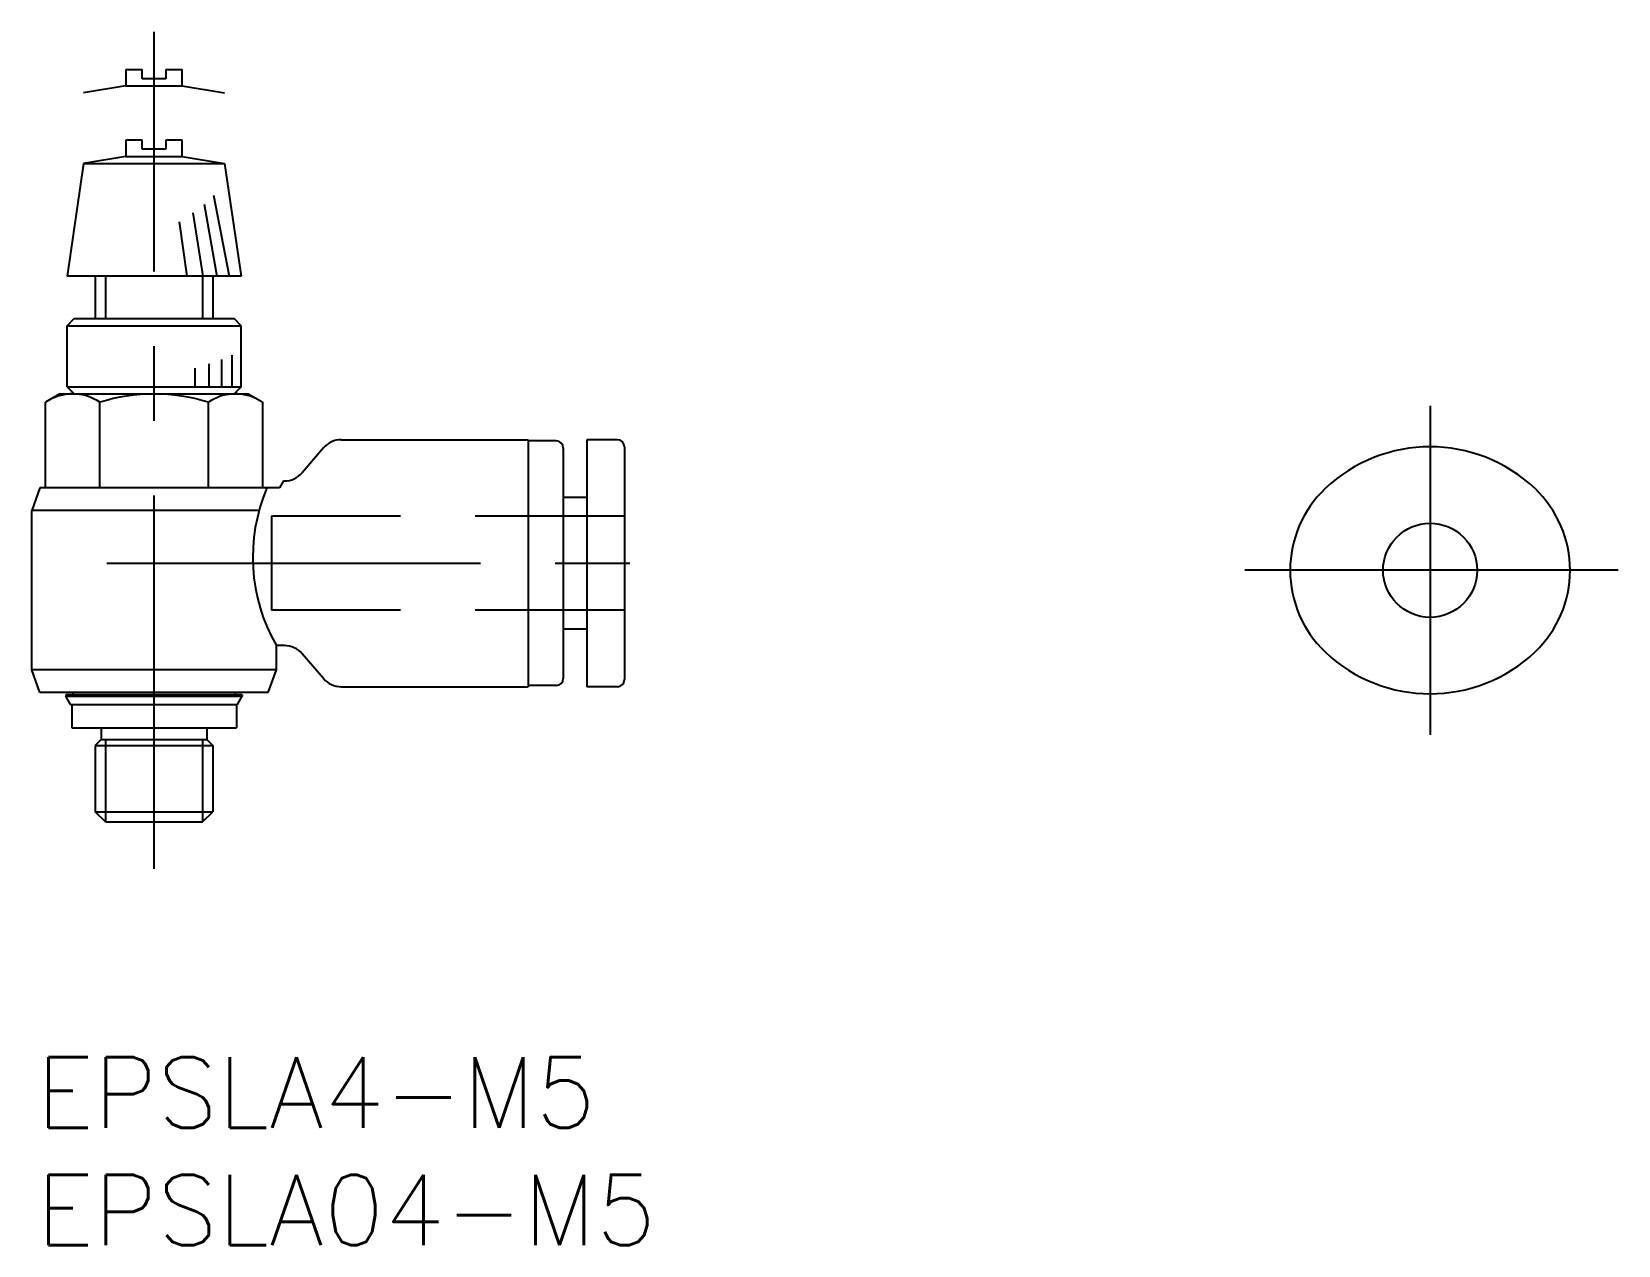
# Model space of a CAD drawing. Extents: x -0.2 to 67.3, y -8 to 43.6.
import ezdxf
from ezdxf.enums import TextEntityAlignment as Align

# ---------------------------------------------------------------- set-up
doc = ezdxf.new("R2010")
doc.units = 0
doc.header["$LTSCALE"] = 0.5
for name, pattern in [('CENTER', [50.8, 31.75, -6.35, 6.35, -6.35]), ('DASHED', [19.05, 12.7, -6.35]), ('PHANTOM', [63.5, 31.75, -6.35, 6.35, -6.35, 6.35, -6.35])]:
    doc.linetypes.add(name, pattern=pattern)
doc.layers.get('0').update_dxf_attribs({"linetype": 'CONTINUOUS'})
doc.layers.add('CENTER', color=1, linetype='CENTER')
doc.styles.get("Standard").update_dxf_attribs({"font": 'txt.shx', "height": 2, "bigfont": 'bigfont.shx'})

msp = doc.modelspace()

# ---------------------------------------------------------------- linework, layer by layer
at = {"color": 3, "linetype": 'PHANTOM'}
for p, q in [((3.8, 42), (4.5, 42)), ((3.8, 42), (3.8, 41.3)), ((4.5, 41.6), (4.5, 42)), ((5.5, 42), (6.2, 42)), ((5.5, 42), (5.5, 41.6)), ((6.2, 41.3), (6.2, 42)), ((3.8, 41.3), (2, 41)), ((3.8, 41.3), (6.2, 41.3)), ((5.5, 41.6), (4.5, 41.6)), ((6.2, 41.3), (8, 41))]:
    msp.add_line(p, q, dxfattribs=at)
at = {"color": 7, "linetype": 'CONTINUOUS'}
for p, q in [((3.8, 39), (4.5, 39)), ((3.8, 39), (3.8, 38.3)), ((4.5, 38.6), (4.5, 39)), ((5.5, 38.6), (4.5, 38.6)), ((5.5, 39), (6.2, 39)), ((5.5, 39), (5.5, 38.6)), ((6.2, 38.3), (6.2, 39)), ((2, 38), (1.3, 33.2)), ((3.8, 38.3), (2, 38)), ((2, 38), (8, 38)), ((3.8, 38.3), (6.2, 38.3)), ((6.2, 38.3), (8, 38)), ((8, 38), (8.7, 33.2)), ((8.7, 33.2), (1.3, 33.2)), ((2.5, 33.2), (2.5, 31.4)), ((7.5, 33.2), (7.5, 31.4)), ((1.3, 31.1), (1.6, 31.4)), ((1.3, 28.5), (1.3, 31.1)), ((1.3, 31.1), (8.7, 31.1)), ((1.6, 31.4), (8.4, 31.4)), ((8.7, 31.1), (8.4, 31.4)), ((8.7, 28.5), (8.7, 31.1)), ((1.3, 28.5), (8.7, 28.5)), ((1.3, 28.5), (1.6, 28.2)), ((8.7, 28.5), (8.4, 28.2)), ((1, 28.2), (0.381, 27.843)), ((0.381, 24.2), (0.381, 27.843)), ((1, 28.2), (9, 28.2)), ((2.691, 24.2), (2.691, 27.843)), ((7.309, 24.2), (7.309, 27.843)), ((9, 28.2), (9.619, 27.843)), ((9.619, 24.2), (9.619, 27.843)), ((12.201, 25.901), (11.299, 24.849)), ((12.96, 26.25), (20.9, 26.25)), ((20.9, 26.25), (20.9, 15.75)), ((22.1, 26.2), (20.9, 26.2)), ((22.4, 25.9), (22.4, 16.1)), ((24.7, 26.25), (23.4, 26.25)), ((23.4, 26.25), (23.4, 15.75)), ((25, 25.95), (25, 16.05)), ((10.5, 24.5), (10.327, 24.2)), ((10.5, 24.5), (10.54, 24.5)), ((0.15, 24.2), (-0.2, 23.238)), ((10.327, 24.2), (0.15, 24.2)), ((23.4, 23.8), (22.4, 23.8)), ((9.436, 23.238), (-0.2, 23.238)), ((-0.2, 16.462), (-0.2, 23.238)), ((23.4, 18.2), (22.4, 18.2)), ((10.2, 16.462), (10.2, 17.5)), ((10.54, 17.5), (10.2, 17.5)), ((12.201, 16.099), (11.299, 17.151)), ((10.2, 16.462), (-0.2, 16.462)), ((0.15, 15.5), (-0.2, 16.462)), ((9.85, 15.5), (10.2, 16.462)), ((12.96, 15.75), (20.9, 15.75)), ((22.1, 15.8), (20.9, 15.8)), ((24.7, 15.75), (23.4, 15.75)), ((9.85, 15.5), (0.15, 15.5)), ((8.75, 15.4), (1.25, 15.4)), ((1.25, 15.4), (1.25, 15.35)), ((1.25, 15.35), (8.75, 15.35)), ((1.45, 15), (1.25, 15.35)), ((1.45, 15), (8.55, 15)), ((1.5, 15), (1.5, 14)), ((1.55, 15.5), (1.55, 15.4)), ((8.45, 15.5), (8.45, 15.4)), ((8.5, 15), (8.5, 14)), ((8.55, 15), (8.75, 15.35)), ((8.75, 15.4), (8.75, 15.35)), ((1.5, 14), (8.5, 14)), ((2.75, 13.5), (2.5, 13.25)), ((2.75, 14), (2.75, 13.5)), ((2.75, 13.5), (7.25, 13.5)), ((7.25, 14), (7.25, 13.5)), ((7.25, 13.5), (7.5, 13.25)), ((2.5, 13.25), (7.5, 13.25)), ((2.5, 13.25), (2.5, 10.433)), ((7.5, 13.25), (7.5, 10.433)), ((2.5, 10.433), (7.5, 10.433)), ((2.933, 10), (2.5, 10.433)), ((7.067, 10), (7.5, 10.433)), ((2.933, 10), (7.067, 10))]:
    msp.add_line(p, q, dxfattribs=at)
at = {"color": 3, "linetype": 'CONTINUOUS'}
for p, q in [((7.526, 36.647), (8.2, 33.2)), ((6.643, 35.899), (7.075, 33.2)), ((7.128, 36.274), (7.675, 33.2)), ((6.068, 35.523), (6.4, 33.2)), ((2.933, 33.2), (2.933, 31.4)), ((7.067, 33.2), (7.067, 31.4)), ((8.325, 28.5), (8.325, 29.85)), ((6.75, 28.5), (6.75, 29.288)), ((7.35, 28.5), (7.35, 29.475)), ((7.875, 28.5), (7.875, 29.663)), ((2.933, 13.5), (2.933, 10)), ((7.067, 13.5), (7.067, 10))]:
    msp.add_line(p, q, dxfattribs=at)
at = {"color": 3, "linetype": 'DASHED'}
for p, q in [((25, 23), (10, 23)), ((10, 23), (10, 19)), ((25, 19), (10, 19))]:
    msp.add_line(p, q, dxfattribs=at)
at = {"color": 7, "linetype": 'CONTINUOUS'}
msp.add_circle((59.251, 20.7), 2, dxfattribs=at)
for centre, radius, start, end in [((1.536, 26.155), 2.045, 55.61575, 115.61575), ((5, 20.557), 7.643, 72.41205, 107.58795), ((8.464, 26.155), 2.045, 64.38425, 124.38425), ((12.96, 25.25), 1, 90, 139.39871), ((22.1, 25.9), 0.3, 0, 90), ((24.7, 25.95), 0.3, 0, 90), ((59.251, 19.459), 6.491, 46.56438, 133.43562), ((10.54, 25.5), 1, 270, 319.39871), ((16.714, 21.251), 7.517, 156.90061, 209.93257), ((58.098, 20.7), 4.797, 133.62331, 226.37669), ((60.403, 20.7), 4.797, 313.62331, 46.37669), ((10.54, 16.5), 1, 40.60129, 90), ((59.251, 21.941), 6.491, 226.56438, 313.43562), ((12.96, 16.75), 1, 220.60129, 270), ((22.1, 16.1), 0.3, 270, 0), ((24.7, 16.05), 0.3, 270, 0)]:
    msp.add_arc(centre, radius, start, end, dxfattribs=at)
at = {"layer": 'CENTER', "color": 1, "linetype": 'CENTER'}
for p, q in [((5, 8), (5, 43.6)), ((59.251, 27.7), (59.251, 13.7)), ((3, 21), (27, 21)), ((67.251, 20.7), (51.251, 20.7))]:
    msp.add_line(p, q, dxfattribs=at)

# ---------------------------------------------------------------- texts
at = {"color": 7, "linetype": 'CONTINUOUS'}
for s, p in [('EPSLA4-M5', (0, 0)), ('EPSLA04-M5', (0, -5))]:
    msp.add_text(s, height=3, dxfattribs=at).set_placement(p, align=Align.TOP_LEFT)

doc.saveas('drawing.dxf')
